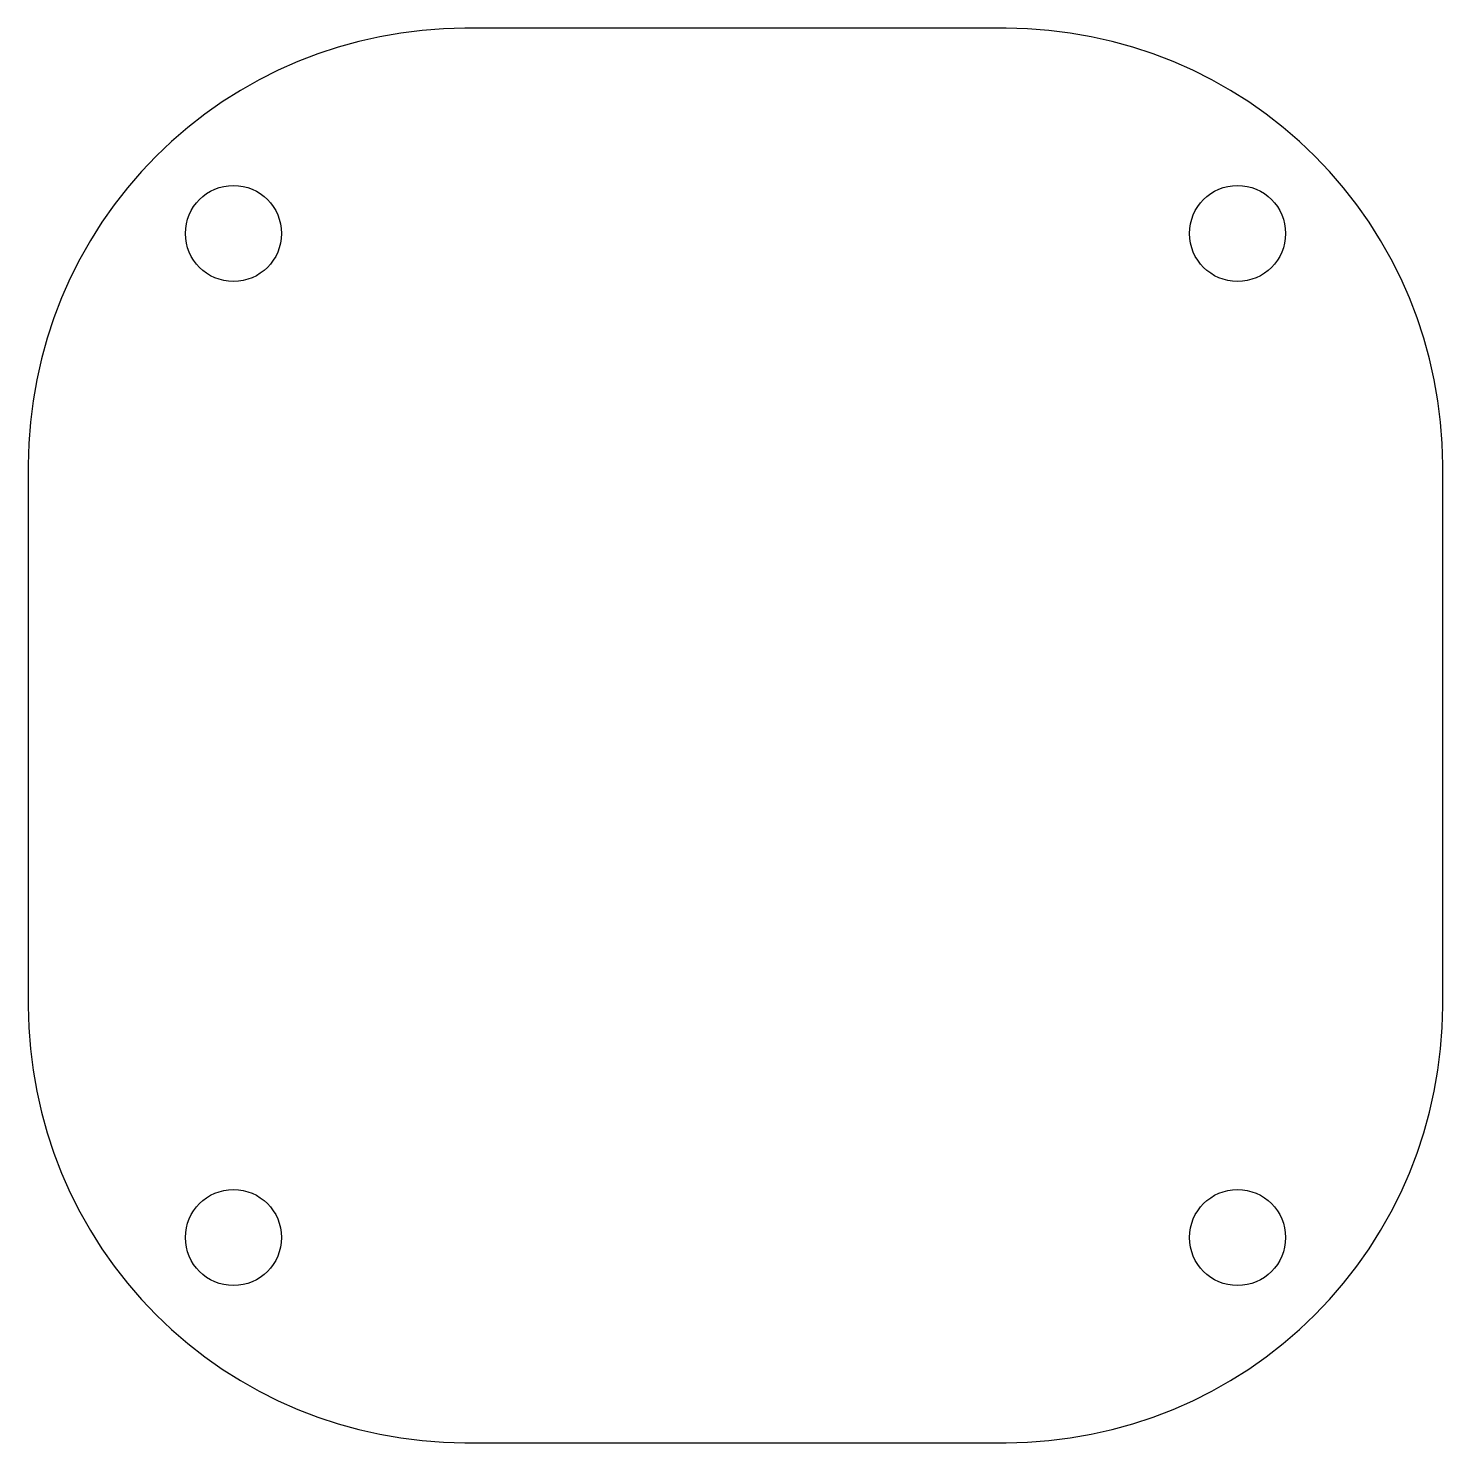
# Model space of a CAD drawing. Header units: millimetres. Extents: x -16.2 to 16.2, y -16.2 to 16.2.
import ezdxf

# ---------------------------------------------------------------- set-up
doc = ezdxf.new("R2010")
doc.units = ezdxf.units.MM

msp = doc.modelspace()

# ---------------------------------------------------------------- linework, layer by layer
at = {"layer": 'BoardOutline'}
msp.add_lwpolyline([(6.691, -16.188), (7.18, -16.152), (7.667, -16.092), (8.151, -16.008), (8.63, -15.9), (9.103, -15.769), (9.569, -15.615), (10.027, -15.439), (10.476, -15.24), (10.914, -15.019), (11.341, -14.777), (11.756, -14.515), (12.157, -14.232), (12.544, -13.93), (12.916, -13.61), (13.271, -13.271), (13.61, -12.916), (13.93, -12.544), (14.232, -12.157), (14.515, -11.756), (14.777, -11.341), (15.019, -10.914), (15.24, -10.476), (15.439, -10.027), (15.615, -9.569), (15.769, -9.103), (15.9, -8.63), (16.008, -8.151), (16.092, -7.667), (16.152, -7.18), (16.188, -6.691), (16.2, -6.2), (16.2, 6.2), (16.188, 6.691), (16.152, 7.18), (16.092, 7.667), (16.008, 8.151), (15.9, 8.63), (15.769, 9.103), (15.615, 9.569), (15.439, 10.027), (15.24, 10.476), (15.019, 10.914), (14.777, 11.341), (14.515, 11.756), (14.232, 12.157), (13.93, 12.544), (13.61, 12.916), (13.271, 13.271), (12.916, 13.61), (12.544, 13.93), (12.157, 14.232), (11.756, 14.515), (11.341, 14.777), (10.914, 15.019), (10.476, 15.24), (10.027, 15.439), (9.569, 15.615), (9.103, 15.769), (8.63, 15.9), (8.151, 16.008), (7.667, 16.092), (7.18, 16.152), (6.691, 16.188), (6.2, 16.2), (-6.2, 16.2), (-6.691, 16.188), (-7.18, 16.152), (-7.667, 16.092), (-8.151, 16.008), (-8.63, 15.9), (-9.103, 15.769), (-9.569, 15.615), (-10.027, 15.439), (-10.476, 15.24), (-10.914, 15.019), (-11.341, 14.777), (-11.756, 14.515), (-12.157, 14.232), (-12.544, 13.93), (-12.916, 13.61), (-13.271, 13.271), (-13.61, 12.916), (-13.93, 12.544), (-14.232, 12.157), (-14.515, 11.756), (-14.777, 11.341), (-15.019, 10.914), (-15.24, 10.476), (-15.439, 10.027), (-15.615, 9.569), (-15.769, 9.103), (-15.9, 8.63), (-16.008, 8.151), (-16.092, 7.667), (-16.152, 7.18), (-16.188, 6.691), (-16.2, 6.2), (-16.2, -6.2), (-16.188, -6.691), (-16.152, -7.18), (-16.092, -7.667), (-16.008, -8.151), (-15.9, -8.63), (-15.769, -9.103), (-15.615, -9.569), (-15.439, -10.027), (-15.24, -10.476), (-15.019, -10.914), (-14.777, -11.341), (-14.515, -11.756), (-14.232, -12.157), (-13.93, -12.544), (-13.61, -12.916), (-13.271, -13.271), (-12.916, -13.61), (-12.544, -13.93), (-12.157, -14.232), (-11.756, -14.515), (-11.341, -14.777), (-10.914, -15.019), (-10.476, -15.24), (-10.027, -15.439), (-9.569, -15.615), (-9.103, -15.769), (-8.63, -15.9), (-8.151, -16.008), (-7.667, -16.092), (-7.18, -16.152), (-6.691, -16.188), (-6.2, -16.2), (6.2, -16.2)], close=True, dxfattribs=at)
for centre in [(-11.5, 11.5), (11.5, 11.5), (-11.5, -11.5), (11.5, -11.5)]:
    msp.add_circle(centre, 1.1, dxfattribs=at)

doc.saveas('drawing.dxf')
